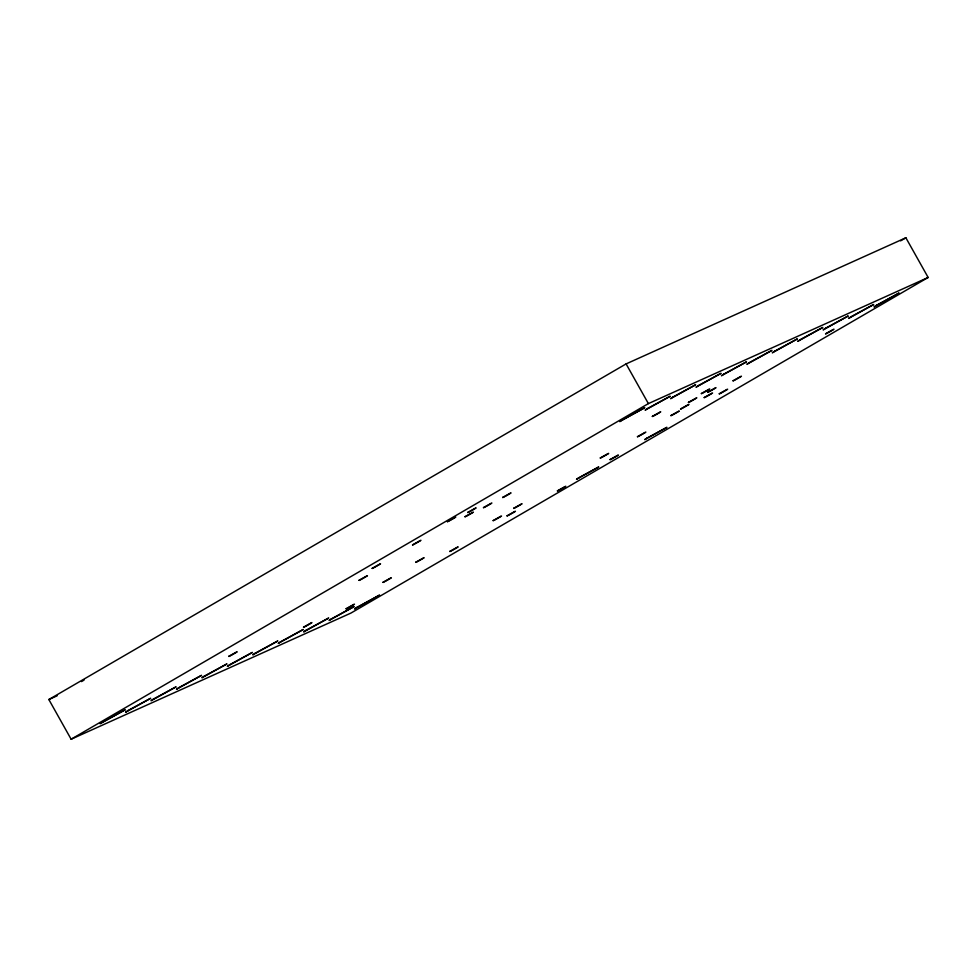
<?xml version="1.0" encoding="UTF-8"?>
<svg xmlns="http://www.w3.org/2000/svg" width="977" height="977" viewBox="0 0 977 977"><rect width="100%" height="100%" fill="white"/><g stroke="black" fill="none" stroke-linecap="round" stroke-linejoin="round"><path stroke-width="1.47" d="M81.518 681.592L84.071 680.065M48.85 699.532L626.098 363.908L905.874 237.777L928.15 277.468L350.902 613.092L71.126 739.223L48.85 699.532L57.154 695.783M900.599 240.843L905.874 237.777M71.126 739.223L648.386 403.611L928.15 277.468M626.098 363.908L648.386 403.611M102.536 722.052L100.167 723.676L125.251 709.754L102.536 722.052M127.963 710.584L125.606 712.209L150.678 698.286L127.963 710.584M153.401 699.117L151.032 700.741L176.116 686.819L153.401 699.117M178.828 687.649L176.471 689.273L201.555 675.351L178.828 687.649M228.85 656.3C227.397 657.9 248.317 645.321 228.85 656.3M204.266 676.182L201.897 677.806L226.982 663.884L204.266 676.182M229.693 664.714L227.336 666.338L252.42 652.416L229.693 664.714M372.2 568.321C370.735 569.909 391.667 557.33 372.2 568.321M359.084 580.253C357.619 581.852 378.551 569.273 359.084 580.253M412.599 544.824C411.146 546.412 432.066 533.845 412.599 544.824M447.442 521.584C445.976 523.171 466.908 510.605 447.442 521.584M255.131 653.259L252.762 654.871L277.847 640.949L255.131 653.259M467.788 512.412C466.322 514 487.254 501.421 467.788 512.412M280.57 641.791L278.201 643.403L303.285 629.481L280.57 641.791M303.578 627.136C302.125 628.724 323.045 616.145 303.578 627.136M465.04 516.662C463.587 518.25 484.507 505.671 465.04 516.662M483.53 507.564C482.076 509.164 502.996 496.585 483.53 507.564M305.996 630.324L303.639 631.936L328.712 618.014L305.996 630.324M502.703 497.415C501.25 499.015 522.17 486.436 502.703 497.415M383.021 582.268C381.567 583.867 402.5 571.289 383.021 582.268M331.435 618.856L329.066 620.468L354.15 606.546L331.435 618.856M346.139 608.695C344.673 610.295 365.606 597.716 346.139 608.695M622.056 420L619.699 421.612L644.783 407.702L622.056 420M415.799 562.215C414.346 563.814 435.266 551.236 415.799 562.215M356.861 607.389L354.504 609.001L379.589 595.078L356.861 607.389M647.495 408.533L645.125 410.157L670.21 396.235L647.495 408.533M672.921 397.065L670.564 398.689L695.648 384.767L672.921 397.065M493.19 520.546C491.724 522.133 512.656 509.567 493.19 520.546M449.835 551.394C448.382 552.982 469.302 540.415 449.835 551.394M513.731 508.272C512.278 509.86 533.21 497.281 513.731 508.272M507.075 515.795C505.622 517.383 526.542 504.804 507.075 515.795M652.392 416.361C650.926 417.961 671.858 405.382 652.392 416.361M698.36 385.597L695.99 387.222L721.075 373.299L698.36 385.597M600.33 457.92C598.864 459.52 619.797 446.941 600.33 457.92M723.786 374.13L721.429 375.754L746.513 361.832L723.786 374.13M557.464 490.808C555.998 492.408 576.931 479.829 557.464 490.808M637.505 436.646C636.039 438.233 656.971 425.654 637.505 436.646M688.48 402.353C687.026 403.941 707.946 391.374 688.48 402.353M701.401 393.511C699.935 395.111 720.867 382.532 701.401 393.511M578.616 477.863L576.515 479.292L598.742 466.957L578.616 477.863M670.967 415.53C669.501 417.118 690.434 404.539 670.967 415.53M680.651 408.899C679.198 410.487 700.118 397.92 680.651 408.899M749.225 362.662L746.868 364.287L771.94 350.364L749.225 362.662M707.666 392.204C706.2 393.792 727.132 381.213 707.666 392.204M610.1 459.544C608.634 461.144 629.567 448.565 610.1 459.544M704.234 397.517C702.768 399.104 723.701 386.526 704.234 397.517M646.798 438.221L644.698 439.65L666.925 427.328L646.798 438.221M774.663 351.195L772.294 352.819L797.379 338.897L774.663 351.195M733.092 380.737C731.626 382.325 752.559 369.746 733.092 380.737M719.292 393.731C717.826 395.331 738.759 382.752 719.292 393.731M800.09 339.727L797.733 341.352L822.817 327.429L800.09 339.727M825.528 328.26L823.159 329.884L848.244 315.962L825.528 328.26M825.638 333.731C824.173 335.331 845.105 322.752 825.638 333.731M850.955 316.792L848.598 318.417L873.682 304.494L850.955 316.792M876.393 305.325L874.024 306.949L899.109 293.027L876.393 305.325"/></g></svg>
